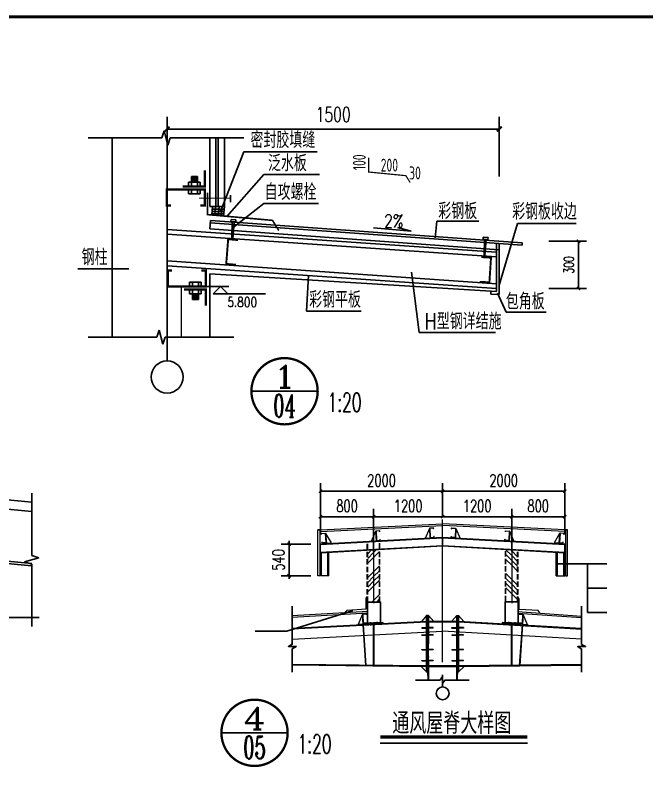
# Model space of a CAD drawing. Extents: x 4150464 to 4450492, y 75142 to 874437.
# Drawn here: x 4302511 to 4333713, y 98933 to 136717 of the extents above; entities that cross this region are included whole.
import ezdxf
from ezdxf.enums import TextEntityAlignment as Align

# ---------------------------------------------------------------- set-up
doc = ezdxf.new("R2010")
doc.units = 0
doc.header["$LTSCALE"] = 1000
doc.header["$MEASUREMENT"] = 0
doc.linetypes.add('DASH', pattern=[0.35, 0.25, -0.1])
doc.linetypes.add('DOTE', pattern=[2.42, 2, -0.2, 0.02, -0.2])
for name, color, linetype in [('AXIS', 3, 'Continuous'), ('AXIS_TEXT', 7, 'Continuous'), ('CC', 3, 'Continuous'), ('DIM', 7, 'Continuous'), ('DIM1', 210, 'Continuous'), ('DIM_LEAD', 3, 'Continuous'), ('DIM_SYMB', 3, 'Continuous'), ('DOTE', 8, 'DOTE'), ('DY', 4, 'Continuous'), ('OTHER', 253, 'Continuous'), ('PUB_DIM', 3, 'Continuous'), ('PUB_TEXT', 7, 'Continuous'), ('PUB_TITLE', 4, 'Continuous'), ('SGT', 40, 'Continuous'), ('WALL_$LINE', 7, 'Continuous'), ('卫浴', 7, 'Continuous'), ('线', 144, 'Continuous'), ('细线', 135, 'Continuous')]:
    doc.layers.add(name, color=color, linetype=linetype)
doc.layers.add('尺寸线', color=4, linetype='Continuous', lineweight=15)
doc.styles.add('_HZTXT', font='txt.shx', dxfattribs={"width": 0.8, "bigfont": 'hztxt.shx'})
doc.styles.add('_ROMANC', font='ROMANC.shx', dxfattribs={"width": 0.6})
doc.styles.add('_TCH_DIM', font='SIMPLEX', dxfattribs={"bigfont": 'GBCBIG'})
doc.styles.add('COMP', font='COMPLEX', dxfattribs={"bigfont": 'hztxt'})
doc.styles.add('COMPLEX', font='COMPLEX')
doc.styles.add('DIM_FONT', font='SIMPLEX', dxfattribs={"width": 0.7, "bigfont": 'GBCBIG'})
doc.styles.add('HZTXT', font='txt', dxfattribs={"width": 0.7, "height": 300, "bigfont": 'HZTXT'})
doc.styles.get("Standard").update_dxf_attribs({"font": 'gbenor.shx', "bigfont": 'gbcbig.shx'})
doc.dimstyles.new('DIMN', dxfattribs={"dimtxt": 300, "dimasz": 100, "dimexe": 250, "dimexo": 300, "dimgap": 150, "dimtad": 1, "dimdec": 0, "dimzin": 0, "dimdsep": 46, "dimtxsty": 'DIM_FONT', "dimblk": 'ARCHTICK', "dimcen": 0.09, "dimclrt": 7, "dimazin": 2, "dimtfac": 1, "dimtdec": 0, "dimtix": 1, "dimtmove": 2, "dimatfit": 3, "dimfxl": 1, "dimtolj": 1, "dimtzin": 0, "dimarcsym": 0})
doc.dimstyles.new('DIMN150', dxfattribs={"dimscale": 1.5, "dimtxt": 300, "dimasz": 100, "dimexe": 250, "dimexo": 300, "dimgap": 150, "dimtad": 1, "dimdec": 0, "dimzin": 0, "dimdsep": 46, "dimtxsty": 'DIM_FONT', "dimblk": 'ARCHTICK', "dimcen": 0.09, "dimclrt": 7, "dimazin": 2, "dimtfac": 1, "dimtdec": 0, "dimtix": 1, "dimtmove": 2, "dimatfit": 3, "dimfxl": 1, "dimtolj": 1, "dimtzin": 0, "dimarcsym": 0})
pattern_1 = [(135, (0, 1000), (-673.5192, -673.5192), []), (135, (1e-14, 1224.5), (-673.5192, -673.5192), []), (135, (3e-14, 1449), (-673.5192, -673.5192), []), (135, (4e-14, 1673.5), (-673.5192, -673.5192), [])]
pattern_2 = [(45, (0, 1000), (-673.5192, 673.5192), []), (45, (224.5, 1000), (-673.5192, 673.5192), []), (45, (449, 1000), (-673.5192, 673.5192), []), (45, (673.5, 1000), (-673.5192, 673.5192), [])]

# ---------------------------------------------------------------- blocks, each defined once
blk = doc.blocks.new('fgdf342')
for points in [[(1375705, 668710), (1375189, 668660), (1375193, 668626), (1375071, 668615), (1375068, 668648), (1374889, 668631), (1374889, 668350), (1375705, 668428)], [(1375061, 668725), (1375071, 668615), (1375193, 668626), (1375182, 668736)], [(1379969, 668631), (1379792, 668648), (1379789, 668615), (1379668, 668626), (1379671, 668660), (1379160, 668709), (1379160, 668428), (1379969, 668350)], [(1379678, 668736), (1379668, 668626), (1379789, 668615), (1379799, 668725)]]:
    blk.add_hatch(color=256).paths.add_polyline_path(points)
at = {"lineweight": 50}
for p, q in [((1377150, 668928), (1377430, 669235)), ((1377150, 668928), (1377430, 669235)), ((1377430, 669235), (1377710, 668928)), ((1377710, 668928), (1377430, 669235)), ((1374885, 668711), (1377150, 668928)), ((1377710, 668928), (1379975, 668711))]:
    blk.add_line(p, q, dxfattribs=at)
at = {"color": 6}
for p, q in [((1372441, 668397), (1377163, 668849)), ((1377190, 668570), (1377163, 668849)), ((1377670, 668570), (1377697, 668849)), ((1382344, 668404), (1377697, 668849)), ((1372441, 668115), (1377190, 668570)), ((1382344, 668123), (1377670, 668570)), ((1372441, 666508), (1377430, 666986)), ((1382344, 666515), (1377430, 666986)), ((1372441, 666429), (1377422, 666906)), ((1382338, 666435), (1377424, 666906))]:
    blk.add_line(p, q, dxfattribs=at)
for p, q in [((1374885, 668711), (1377150, 668928)), ((1379975, 668711), (1377710, 668928))]:
    blk.add_line(p, q)
at = {"color": 2, "const_width": 41.2}
for points in [[(1374885, 668711), (1377150, 668928), (1377430, 669235), (1377710, 668928), (1379975, 668711)], [(1375958, 668175), (1375917, 668326), (1375412, 668259), (1375572, 666903), (1376119, 666973), (1376105, 667097)], [(1378904, 668175), (1378945, 668326), (1379450, 668259), (1379290, 666903), (1378743, 666973), (1378756, 667097)]]:
    blk.add_lwpolyline(points, dxfattribs=at)
at = {"color": 6, "const_width": 5.29}
blk.add_lwpolyline([(1374885, 668711), (1377150, 668928), (1377430, 669235), (1377710, 668928), (1379975, 668711)], dxfattribs=at)
for points in [[(1375061, 668725), (1375182, 668736), (1375193, 668626), (1375071, 668615)], [(1379799, 668725), (1379678, 668736), (1379668, 668626), (1379789, 668615)]]:
    blk.add_lwpolyline(points, close=True)
at = {"color": 6}
for points in [[(1375251, 668238), (1375352, 668248), (1375507, 666765), (1375407, 666755)], [(1379610, 668238), (1379510, 668248), (1379354, 666765), (1379454, 666755)]]:
    blk.add_lwpolyline(points, close=True, dxfattribs=at)
for centre, radius, start, end in [((1376865, 668830), 298, 289.8808, 3.7357), ((1377995, 668830), 298, 176.2643, 250.1192), ((1375934, 682948), 14464, 271.6709, 275.91), ((1378418, 675597), 7105, 261.9469, 270.6087)]:
    blk.add_arc(centre, radius, start, end, dxfattribs=at)
at = {"lineweight": 80}
blk.add_arc((1375608, 668261), 19.1, 95.367, 185.8233, dxfattribs=at)
at = {"layer": 'AXIS'}
blk.add_line((1375181, 669930), (1374452, 668348), dxfattribs=at)
at = {"layer": 'OTHER'}
for p, q in [((1382344, 668684), (1382344, 666755)), ((1382564, 666685), (1382124, 666565)), ((1382344, 666755), (1382564, 666685)), ((1382124, 666565), (1382344, 666495)), ((1382344, 666495), (1382344, 664565)), ((1377283, 664845), (1377342, 665030)), ((1377342, 665030), (1377443, 664661)), ((1372206, 664845), (1377283, 664845)), ((1377443, 664661), (1377502, 664845)), ((1377502, 664845), (1382579, 664845))]:
    blk.add_line(p, q, dxfattribs=at)
at = {"layer": 'PUB_DIM'}
for p, q in [((1378325, 670073), (1376447, 670073)), ((1377554, 669052), (1378325, 670073)), ((1379279, 668579), (1379663, 670001)), ((1379663, 670001), (1381383, 670001)), ((1373668, 669930), (1375181, 669930)), ((1378774, 665191), (1379707, 664027)), ((1379707, 664027), (1380749, 664027))]:
    blk.add_line(p, q, dxfattribs=at)
blk.add_lwpolyline([(1372441, 668573), (1372441, 666763), (1372706, 666667), (1372177, 666573), (1372441, 666479), (1372441, 664669)], dxfattribs=at)
at = {"layer": 'PUB_TEXT', "style": '_TCH_DIM', "width": 0.7}
for s, p in [('灰色屋盖盖板', (1376561, 670142)), ('屋面板', (1373795, 670003)), ('专用密封堵头', (1379747, 670069)), ('钢梁', (1380074, 664043))]:
    blk.add_text(s, height=500, dxfattribs=at).set_placement(p)
blk = doc.blocks.new('_ArchTick')
at = {"color": 0, "linetype": 'ByBlock', "const_width": 0.4}
blk.add_lwpolyline([(-0.5, -0.5), (0.5, 0.5)], dxfattribs=at)
blk = doc.blocks.new('*D341')
at = {"layer": 'AXIS', "color": 0, "lineweight": -2}
for p, q in [((1093274, 730491), (1093274, 731272)), ((1103535, 729429), (1103535, 731272)), ((1093274, 730897), (1103535, 730897))]:
    blk.add_line(p, q, dxfattribs=at)
at = {"layer": 'Defpoints', "color": 0}
for p in [(1103535, 730897), (1093274, 730041), (1103535, 728979)]:
    blk.add_point(p, dxfattribs=at)
at = {"layer": 'AXIS', "color": 0, "lineweight": -2, "xscale": 150, "yscale": 150, "zscale": 150, "rotation": 180}
blk.add_blockref('_ArchTick', (1093274, 730897), dxfattribs=at)
at = {"layer": 'AXIS', "color": 0, "lineweight": -2, "xscale": 150, "yscale": 150, "zscale": 150}
blk.add_blockref('_ArchTick', (1103535, 730897), dxfattribs=at)
at = {"layer": 'AXIS', "color": 7, "insert": (1098404, 731347), "char_height": 450, "attachment_point": 5, "style": 'DIM_FONT'}
blk.add_mtext('\\A1;1500', dxfattribs=at)
blk = doc.blocks.new('*D342')
at = {"layer": 'Defpoints', "color": 0}
for p in [(1104766, 727428), (1105985, 727428), (1104766, 725968)]:
    blk.add_point(p, dxfattribs=at)
at = {"layer": 'PUB_DIM', "color": 0, "lineweight": -2}
for p, q in [((1105066, 727428), (1106235, 727428)), ((1105985, 725968), (1105985, 727428)), ((1105066, 725968), (1106235, 725968))]:
    blk.add_line(p, q, dxfattribs=at)
at = {"layer": 'PUB_DIM', "color": 0, "lineweight": -2, "xscale": 100, "yscale": 100, "zscale": 100}
for p, rotation in [((1105985, 727428), 90), ((1105985, 725968), 270)]:
    blk.add_blockref('_ArchTick', p, dxfattribs=dict(at, rotation=rotation))
at = {"layer": 'PUB_DIM', "color": 7, "insert": (1105685, 726698), "char_height": 300, "attachment_point": 5, "rotation": 90, "style": 'DIM_FONT'}
blk.add_mtext('\\A1;300', dxfattribs=at)
blk = doc.blocks.new('_INDEX2')
blk.add_line((-0.5, 0), (0.5, 0))
at = {"const_width": 0.035}
blk.add_lwpolyline([(-0.5, 0, 1), (0.5, 0, 1)], format="xyb", close=True, dxfattribs=at)
at = {"style": 'COMP'}
for tag, width, p, p2 in [('1', 2.333333, (-0.17, 0.05), (0.17, 0.05)), ('-', 1.166667, (-0.17, -0.39), (0.17, -0.39))]:
    blk.add_attdef(tag, text='', height=0.34, dxfattribs=dict(at, width=width)).set_placement(p, p2, align=Align.FIT)
blk = doc.blocks.new('_AXISO')
blk.add_circle((0, 0), 0.5)
at = {"layer": 'AXIS_TEXT', "style": 'COMPLEX', "width": 1.041667}
blk.add_attdef('A', text='', height=0.56, dxfattribs=at).set_placement((-0.25, -0.28), (0.25, -0.28), align=Align.FIT)
blk = doc.blocks.new('15')
at = {"lineweight": 5}
h = blk.add_hatch(color=3, dxfattribs=at)
h.paths.add_polyline_path([(1220510, -43132), (1220510, -43082), (1220535, -43082), (1220535, -43132)])
h.paths.add_polyline_path([(1220510, -43182), (1220510, -43132), (1220535, -43132), (1220535, -43182)])
h.paths.add_polyline_path([(1220535, -43182), (1220535, -43132), (1220560, -43132), (1220560, -43182)])
h.paths.add_polyline_path([(1220535, -43132), (1220535, -43082), (1220560, -43082), (1220560, -43132)])
h = blk.add_hatch(color=3, dxfattribs=at)
h.paths.add_polyline_path([(1220859, -43108), (1220859, -43058), (1220834, -43058), (1220834, -43108)])
h.paths.add_polyline_path([(1220859, -43158), (1220859, -43108), (1220834, -43108), (1220834, -43158)])
h.paths.add_polyline_path([(1220834, -43158), (1220834, -43108), (1220809, -43108), (1220809, -43158)])
h.paths.add_polyline_path([(1220834, -43108), (1220834, -43058), (1220809, -43058), (1220809, -43108)])
h = blk.add_hatch(color=3, dxfattribs=at)
h.paths.add_polyline_path([(1223226, -42831), (1223276, -42831), (1223276, -42856), (1223226, -42856)])
h.paths.add_polyline_path([(1223176, -42831), (1223226, -42831), (1223226, -42856), (1223176, -42856)])
h.paths.add_polyline_path([(1223176, -42856), (1223226, -42856), (1223226, -42881), (1223176, -42881)])
h.paths.add_polyline_path([(1223226, -42856), (1223276, -42856), (1223276, -42881), (1223226, -42881)])
h = blk.add_hatch(color=3, dxfattribs=at)
h.paths.add_polyline_path([(1223226, -43081), (1223276, -43081), (1223276, -43106), (1223226, -43106)])
h.paths.add_polyline_path([(1223176, -43081), (1223226, -43081), (1223226, -43106), (1223176, -43106)])
h.paths.add_polyline_path([(1223176, -43106), (1223226, -43106), (1223226, -43131), (1223176, -43131)])
h.paths.add_polyline_path([(1223226, -43106), (1223276, -43106), (1223276, -43131), (1223226, -43131)])
h = blk.add_hatch(color=3, dxfattribs=at)
h.paths.add_polyline_path([(1224641, -42831), (1224591, -42831), (1224591, -42856), (1224641, -42856)])
h.paths.add_polyline_path([(1224691, -42831), (1224641, -42831), (1224641, -42856), (1224691, -42856)])
h.paths.add_polyline_path([(1224691, -42856), (1224641, -42856), (1224641, -42881), (1224691, -42881)])
h.paths.add_polyline_path([(1224641, -42856), (1224591, -42856), (1224591, -42881), (1224641, -42881)])
h = blk.add_hatch(color=3, dxfattribs=at)
h.paths.add_polyline_path([(1224641, -43081), (1224591, -43081), (1224591, -43106), (1224641, -43106)])
h.paths.add_polyline_path([(1224691, -43081), (1224641, -43081), (1224641, -43106), (1224691, -43106)])
h.paths.add_polyline_path([(1224691, -43106), (1224641, -43106), (1224641, -43131), (1224691, -43131)])
h.paths.add_polyline_path([(1224641, -43106), (1224591, -43106), (1224591, -43131), (1224641, -43131)])
h = blk.add_hatch(color=3, dxfattribs=at)
h.paths.add_polyline_path([(1227009, -43108), (1227009, -43058), (1227034, -43058), (1227034, -43108)])
h.paths.add_polyline_path([(1227009, -43158), (1227009, -43108), (1227034, -43108), (1227034, -43158)])
h.paths.add_polyline_path([(1227034, -43158), (1227034, -43108), (1227059, -43108), (1227059, -43158)])
h.paths.add_polyline_path([(1227034, -43108), (1227034, -43058), (1227059, -43058), (1227059, -43108)])
h = blk.add_hatch(color=3, dxfattribs=at)
h.paths.add_polyline_path([(1227357, -43132), (1227357, -43082), (1227332, -43082), (1227332, -43132)])
h.paths.add_polyline_path([(1227357, -43182), (1227357, -43132), (1227332, -43132), (1227332, -43182)])
h.paths.add_polyline_path([(1227332, -43182), (1227332, -43132), (1227307, -43132), (1227307, -43182)])
h.paths.add_polyline_path([(1227332, -43132), (1227332, -43082), (1227307, -43082), (1227307, -43132)])
h = blk.add_hatch(color=3, dxfattribs=at)
h.paths.add_polyline_path([(1223226, -43454), (1223276, -43454), (1223276, -43479), (1223226, -43479)])
h.paths.add_polyline_path([(1223176, -43454), (1223226, -43454), (1223226, -43479), (1223176, -43479)])
h.paths.add_polyline_path([(1223176, -43479), (1223226, -43479), (1223226, -43504), (1223176, -43504)])
h.paths.add_polyline_path([(1223226, -43479), (1223276, -43479), (1223276, -43504), (1223226, -43504)])
h = blk.add_hatch(color=3, dxfattribs=at)
h.paths.add_polyline_path([(1224641, -43454), (1224591, -43454), (1224591, -43479), (1224641, -43479)])
h.paths.add_polyline_path([(1224691, -43454), (1224641, -43454), (1224641, -43479), (1224691, -43479)])
h.paths.add_polyline_path([(1224691, -43479), (1224641, -43479), (1224641, -43504), (1224691, -43504)])
h.paths.add_polyline_path([(1224641, -43479), (1224591, -43479), (1224591, -43504), (1224641, -43504)])
h = blk.add_hatch(color=3, dxfattribs=at)
h.paths.add_polyline_path([(1223226, -43817), (1223276, -43817), (1223276, -43792), (1223226, -43792)])
h.paths.add_polyline_path([(1223176, -43817), (1223226, -43817), (1223226, -43792), (1223176, -43792)])
h.paths.add_polyline_path([(1223176, -43792), (1223226, -43792), (1223226, -43767), (1223176, -43767)])
h.paths.add_polyline_path([(1223226, -43792), (1223276, -43792), (1223276, -43767), (1223226, -43767)])
h = blk.add_hatch(color=3, dxfattribs=at)
h.paths.add_polyline_path([(1224641, -43817), (1224591, -43817), (1224591, -43792), (1224641, -43792)])
h.paths.add_polyline_path([(1224691, -43817), (1224641, -43817), (1224641, -43792), (1224691, -43792)])
h.paths.add_polyline_path([(1224691, -43792), (1224641, -43792), (1224641, -43767), (1224691, -43767)])
h.paths.add_polyline_path([(1224641, -43792), (1224591, -43792), (1224591, -43767), (1224641, -43767)])
h = blk.add_hatch(color=3, dxfattribs=at)
h.paths.add_polyline_path([(1223226, -44083), (1223276, -44083), (1223276, -44058), (1223226, -44058)])
h.paths.add_polyline_path([(1223176, -44083), (1223226, -44083), (1223226, -44058), (1223176, -44058)])
h.paths.add_polyline_path([(1223176, -44058), (1223226, -44058), (1223226, -44033), (1223176, -44033)])
h.paths.add_polyline_path([(1223226, -44058), (1223276, -44058), (1223276, -44033), (1223226, -44033)])
h = blk.add_hatch(color=3, dxfattribs=at)
h.paths.add_polyline_path([(1224641, -44083), (1224591, -44083), (1224591, -44058), (1224641, -44058)])
h.paths.add_polyline_path([(1224691, -44083), (1224641, -44083), (1224641, -44058), (1224691, -44058)])
h.paths.add_polyline_path([(1224691, -44058), (1224641, -44058), (1224641, -44033), (1224691, -44033)])
h.paths.add_polyline_path([(1224641, -44058), (1224591, -44058), (1224591, -44033), (1224641, -44033)])
h = blk.add_hatch(color=3, dxfattribs=at)
h.paths.add_polyline_path([(1223226, -44725), (1223276, -44725), (1223276, -44700), (1223226, -44700)])
h.paths.add_polyline_path([(1223176, -44725), (1223226, -44725), (1223226, -44700), (1223176, -44700)])
h.paths.add_polyline_path([(1223176, -44700), (1223226, -44700), (1223226, -44675), (1223176, -44675)])
h.paths.add_polyline_path([(1223226, -44700), (1223276, -44700), (1223276, -44675), (1223226, -44675)])
h = blk.add_hatch(color=3, dxfattribs=at)
h.paths.add_polyline_path([(1224641, -44725), (1224591, -44725), (1224591, -44700), (1224641, -44700)])
h.paths.add_polyline_path([(1224691, -44725), (1224641, -44725), (1224641, -44700), (1224691, -44700)])
h.paths.add_polyline_path([(1224691, -44700), (1224641, -44700), (1224641, -44675), (1224691, -44675)])
h.paths.add_polyline_path([(1224641, -44700), (1224591, -44700), (1224591, -44675), (1224641, -44675)])
h = blk.add_hatch(color=3, dxfattribs=at)
h.paths.add_polyline_path([(1223226, -45051), (1223276, -45051), (1223276, -45026), (1223226, -45026)])
h.paths.add_polyline_path([(1223176, -45051), (1223226, -45051), (1223226, -45026), (1223176, -45026)])
h.paths.add_polyline_path([(1223176, -45026), (1223226, -45026), (1223226, -45001), (1223176, -45001)])
h.paths.add_polyline_path([(1223226, -45026), (1223276, -45026), (1223276, -45001), (1223226, -45001)])
h = blk.add_hatch(color=3, dxfattribs=at)
h.paths.add_polyline_path([(1223226, -45301), (1223276, -45301), (1223276, -45276), (1223226, -45276)])
h.paths.add_polyline_path([(1223176, -45301), (1223226, -45301), (1223226, -45276), (1223176, -45276)])
h.paths.add_polyline_path([(1223176, -45276), (1223226, -45276), (1223226, -45251), (1223176, -45251)])
h.paths.add_polyline_path([(1223226, -45276), (1223276, -45276), (1223276, -45251), (1223226, -45251)])
h = blk.add_hatch(color=3, dxfattribs=at)
h.paths.add_polyline_path([(1224641, -45051), (1224591, -45051), (1224591, -45026), (1224641, -45026)])
h.paths.add_polyline_path([(1224691, -45051), (1224641, -45051), (1224641, -45026), (1224691, -45026)])
h.paths.add_polyline_path([(1224691, -45026), (1224641, -45026), (1224641, -45001), (1224691, -45001)])
h.paths.add_polyline_path([(1224641, -45026), (1224591, -45026), (1224591, -45001), (1224641, -45001)])
h = blk.add_hatch(color=3, dxfattribs=at)
h.paths.add_polyline_path([(1224641, -45301), (1224591, -45301), (1224591, -45276), (1224641, -45276)])
h.paths.add_polyline_path([(1224691, -45301), (1224641, -45301), (1224641, -45276), (1224691, -45276)])
h.paths.add_polyline_path([(1224691, -45276), (1224641, -45276), (1224641, -45251), (1224691, -45251)])
h.paths.add_polyline_path([(1224641, -45276), (1224591, -45276), (1224591, -45251), (1224641, -45251)])
at = {"layer": '尺寸线'}
h = blk.add_hatch(dxfattribs=at)
h.set_pattern_fill('ANSI34', color=0, scale=100, style=0)
h.set_pattern_definition(pattern_2)
h.paths.add_polyline_path([(1220410, -40624), (1220511, -40624, -1), (1220571, -40624, -1), (1220511, -40624), (1220410, -40624), (1220410, -42092), (1220685, -42080), (1220685, -39645), (1220410, -39660)])
h = blk.add_hatch(dxfattribs=at)
h.set_pattern_fill('ANSI34', color=0, scale=100, style=0)
h.set_pattern_definition(pattern_2)
h.paths.add_polyline_path([(1220685, -42080), (1220960, -42068), (1220960, -39630), (1220685, -39645)])
h = blk.add_hatch(dxfattribs=at)
h.set_pattern_fill('ANSI34', color=0, scale=100, angle=90, style=0)
h.set_pattern_definition(pattern_1)
h.paths.add_polyline_path([(1227185, -39645), (1226910, -39630), (1226910, -42068), (1227185, -42080)])
h = blk.add_hatch(dxfattribs=at)
h.set_pattern_fill('ANSI34', color=0, scale=100, angle=90, style=0)
h.set_pattern_definition(pattern_1)
h.paths.add_polyline_path([(1227185, -42080), (1227460, -42092), (1227460, -39660), (1227185, -39645)])
at = {"color": 3}
for p, q in [((1218185, -38705), (1223934, -38424)), ((1218185, -38780), (1223934, -38499)), ((1229685, -38705), (1223936, -38424)), ((1229685, -38780), (1223936, -38499)), ((1216856, -42744), (1220410, -42534)), ((1216856, -42819), (1220410, -42609)), ((1230476, -42780), (1227458, -42563)), ((1230476, -42856), (1227458, -42638))]:
    blk.add_line(p, q, dxfattribs=at)
for p, q in [((1218233, -38874), (1218405, -38862)), ((1220779, -38788), (1220576, -39250)), ((1220794, -38787), (1220779, -38788)), ((1220779, -38788), (1220800, -39238)), ((1220779, -38788), (1220800, -39238)), ((1220793, -38770), (1220814, -39205)), ((1220794, -38787), (1220815, -39237)), ((1220972, -38753), (1220800, -38762)), ((1220801, -38774), (1220821, -39199)), ((1220968, -38760), (1220806, -38769)), ((1220975, -38803), (1220973, -38765)), ((1220982, -38802), (1220975, -38803)), ((1220982, -38802), (1220980, -38760)), ((1223308, -38649), (1223105, -39112)), ((1223323, -38648), (1223308, -38649)), ((1223308, -38649), (1223330, -39099)), ((1223308, -38649), (1223330, -39099)), ((1223322, -38631), (1223343, -39066)), ((1223323, -38648), (1223345, -39099)), ((1223501, -38614), (1223329, -38623)), ((1223330, -38636), (1223350, -39061)), ((1223497, -38622), (1223335, -38630)), ((1223504, -38664), (1223502, -38627)), ((1223512, -38664), (1223504, -38664)), ((1223512, -38664), (1223509, -38621)), ((1224356, -38664), (1224358, -38621)), ((1224356, -38664), (1224364, -38664)), ((1224364, -38664), (1224366, -38627)), ((1224366, -38614), (1224539, -38623)), ((1224371, -38622), (1224533, -38630)), ((1224538, -38636), (1224518, -39061)), ((1224545, -38648), (1224523, -39099)), ((1224546, -38631), (1224525, -39066)), ((1224560, -38649), (1224538, -39099)), ((1224560, -38649), (1224538, -39099)), ((1224545, -38648), (1224560, -38649)), ((1224560, -38649), (1224763, -39112)), ((1226885, -38802), (1226888, -38760)), ((1226885, -38802), (1226893, -38803)), ((1226893, -38803), (1226895, -38765)), ((1226895, -38753), (1227068, -38762)), ((1226900, -38760), (1227062, -38769)), ((1227067, -38774), (1227047, -39199)), ((1227074, -38787), (1227052, -39237)), ((1227075, -38770), (1227054, -39205)), ((1227089, -38788), (1227067, -39238)), ((1227089, -38788), (1227067, -39238)), ((1227074, -38787), (1227089, -38788)), ((1227089, -38788), (1227292, -39250)), ((1229635, -38874), (1229463, -38862)), ((1218229, -38925), (1218226, -38882)), ((1218229, -38925), (1218236, -38924)), ((1218236, -38924), (1218234, -38887)), ((1218238, -38882), (1218400, -38870)), ((1218406, -38874), (1218439, -39299)), ((1218413, -38869), (1218447, -39303)), ((1218414, -38886), (1218429, -38885)), ((1218414, -38886), (1218449, -39335)), ((1218429, -38885), (1218688, -39318)), ((1218429, -38885), (1218464, -39334)), ((1218429, -38885), (1218464, -39334)), ((1220822, -39212), (1220994, -39203)), ((1220826, -39204), (1220989, -39196)), ((1220993, -39190), (1220991, -39153)), ((1220999, -39153), (1220991, -39153)), ((1221001, -39195), (1220999, -39153)), ((1223345, -39099), (1223105, -39112)), ((1223351, -39073), (1223523, -39064)), ((1223355, -39066), (1223518, -39057)), ((1223522, -39052), (1223520, -39014)), ((1223528, -39014), (1223520, -39014)), ((1223530, -39056), (1223528, -39014)), ((1224338, -39056), (1224340, -39014)), ((1224340, -39014), (1224347, -39014)), ((1224345, -39052), (1224347, -39014)), ((1224517, -39073), (1224345, -39064)), ((1224512, -39066), (1224350, -39057)), ((1224523, -39099), (1224763, -39112)), ((1226867, -39195), (1226869, -39153)), ((1226869, -39153), (1226876, -39153)), ((1227046, -39212), (1226874, -39203)), ((1226875, -39190), (1226876, -39153)), ((1227042, -39204), (1226879, -39196)), ((1229439, -38885), (1229179, -39318)), ((1229439, -38885), (1229404, -39334)), ((1229439, -38885), (1229404, -39334)), ((1229454, -38886), (1229419, -39335)), ((1229455, -38869), (1229421, -39303)), ((1229462, -38874), (1229429, -39299)), ((1229454, -38886), (1229439, -38885)), ((1229630, -38882), (1229468, -38870)), ((1229632, -38924), (1229634, -38887)), ((1229639, -38925), (1229632, -38924)), ((1229639, -38925), (1229642, -38882)), ((1218185, -40866), (1218185, -39381)), ((1218257, -39274), (1218264, -39274)), ((1218260, -39317), (1218257, -39274)), ((1218267, -39311), (1218264, -39274)), ((1218440, -39311), (1218268, -39324)), ((1218434, -39304), (1218272, -39316)), ((1218449, -39335), (1218688, -39318)), ((1220815, -39237), (1220576, -39250)), ((1227052, -39237), (1227292, -39250)), ((1229419, -39335), (1229179, -39318)), ((1229428, -39311), (1229600, -39324)), ((1229434, -39304), (1229596, -39316)), ((1229601, -39311), (1229604, -39274)), ((1229611, -39274), (1229604, -39274)), ((1229608, -39317), (1229611, -39274)), ((1229685, -40866), (1229685, -39381)), ((1229685, -40866), (1229685, -39381)), ((1218235, -40866), (1218235, -39779)), ((1218535, -40866), (1218535, -39758)), ((1218585, -40866), (1218585, -39758)), ((1229285, -40866), (1229285, -39758)), ((1229285, -40866), (1229285, -39758)), ((1229335, -40866), (1229335, -39758)), ((1229335, -40866), (1229335, -39758)), ((1229635, -40866), (1229635, -39779)), ((1229635, -40866), (1229635, -39779)), ((1218585, -40866), (1218185, -40866)), ((1229285, -40866), (1229685, -40866)), ((1220385, -42093), (1221007, -42093)), ((1220385, -42093), (1220385, -43093)), ((1221007, -42093), (1221006, -43066)), ((1227483, -42093), (1226861, -42093)), ((1226861, -42093), (1226862, -43066)), ((1227483, -42093), (1227483, -43093)), ((1220400, -42108), (1220992, -42108)), ((1220400, -42108), (1220400, -43093)), ((1220992, -42108), (1220991, -43066)), ((1227468, -42108), (1226876, -42108)), ((1226876, -42108), (1226877, -43066)), ((1227468, -42108), (1227468, -43093)), ((1220150, -42700), (1219952, -43165)), ((1220165, -42699), (1220150, -42700)), ((1220150, -42700), (1220177, -43150)), ((1220150, -42700), (1220177, -43150)), ((1220164, -42681), (1220190, -43116)), ((1220165, -42699), (1220192, -43149)), ((1220343, -42662), (1220171, -42673)), ((1220172, -42686), (1220197, -43111)), ((1220338, -42670), (1220176, -42680)), ((1220346, -42712), (1220344, -42675)), ((1220354, -42712), (1220346, -42712)), ((1220354, -42712), (1220351, -42669)), ((1223271, -42744), (1223271, -43010)), ((1224596, -42744), (1224596, -43010)), ((1227514, -42712), (1227517, -42669)), ((1227514, -42712), (1227522, -42712)), ((1227522, -42712), (1227524, -42675)), ((1227525, -42662), (1227697, -42673)), ((1227529, -42670), (1227692, -42680)), ((1227696, -42686), (1227671, -43111)), ((1227703, -42699), (1227676, -43149)), ((1227704, -42681), (1227678, -43116)), ((1227718, -42700), (1227691, -43150)), ((1227718, -42700), (1227691, -43150)), ((1227703, -42699), (1227718, -42700)), ((1227718, -42700), (1227915, -43165)), ((1220192, -43149), (1219952, -43165)), ((1220198, -43123), (1220370, -43112)), ((1220202, -43115), (1220364, -43105)), ((1220374, -43062), (1220367, -43062)), ((1220369, -43100), (1220367, -43062)), ((1220377, -43104), (1220374, -43062)), ((1227491, -43104), (1227494, -43062)), ((1227494, -43062), (1227501, -43062)), ((1227670, -43123), (1227498, -43112)), ((1227499, -43100), (1227501, -43062)), ((1227666, -43115), (1227503, -43105)), ((1227676, -43149), (1227915, -43165))]:
    blk.add_line(p, q)
at = {"linetype": 'DASH'}
for p, q in [((1220960, -39585), (1220960, -39215)), ((1220985, -39584), (1220985, -39213)), ((1220385, -39620), (1220385, -39249)), ((1220410, -39618), (1220410, -39248)), ((1220385, -42093), (1220385, -39635)), ((1220410, -42093), (1220410, -39634)), ((1220960, -42093), (1220960, -39601)), ((1220985, -42093), (1220985, -39599)), ((1226885, -42067), (1226885, -39599)), ((1226910, -42067), (1226910, -39601)), ((1227460, -42093), (1227460, -39634)), ((1227485, -42093), (1227485, -39635))]:
    blk.add_line(p, q, dxfattribs=at)
at = {"lineweight": 5}
for p, q in [((1223181, -42744), (1222940, -43014)), ((1223271, -42744), (1223181, -42744)), ((1223271, -42744), (1223513, -43014)), ((1224596, -42744), (1224355, -43014)), ((1224596, -42744), (1224686, -42744)), ((1224686, -42744), (1224928, -43014)), ((1222956, -43309), (1223181, -43309)), ((1222956, -43309), (1222956, -43329)), ((1222956, -43329), (1223181, -43329)), ((1223496, -43309), (1223271, -43309)), ((1223496, -43329), (1223271, -43329)), ((1223496, -43329), (1223496, -43309)), ((1224371, -43329), (1224371, -43309)), ((1224371, -43309), (1224596, -43309)), ((1224371, -43329), (1224596, -43329)), ((1224911, -43309), (1224686, -43309)), ((1224911, -43329), (1224686, -43329)), ((1224911, -43309), (1224911, -43329)), ((1222956, -43645), (1223181, -43645)), ((1222956, -43665), (1222956, -43645)), ((1222956, -43665), (1223181, -43665)), ((1223496, -43645), (1223271, -43645)), ((1223496, -43665), (1223271, -43665)), ((1223496, -43645), (1223496, -43665)), ((1224371, -43645), (1224596, -43645)), ((1224371, -43645), (1224371, -43665)), ((1224371, -43665), (1224596, -43665)), ((1224911, -43645), (1224686, -43645)), ((1224911, -43665), (1224686, -43665)), ((1224911, -43665), (1224911, -43645)), ((1222956, -44360), (1222956, -44340)), ((1222956, -44340), (1223181, -44340)), ((1222956, -44360), (1223181, -44360)), ((1223496, -44340), (1223271, -44340)), ((1223496, -44360), (1223271, -44360)), ((1223496, -44340), (1223496, -44360)), ((1224371, -44340), (1224371, -44360)), ((1224371, -44340), (1224596, -44340)), ((1224371, -44360), (1224596, -44360)), ((1224911, -44340), (1224686, -44340)), ((1224911, -44360), (1224686, -44360)), ((1224911, -44360), (1224911, -44340)), ((1222956, -44853), (1223181, -44853)), ((1222956, -44873), (1222956, -44853)), ((1222956, -44873), (1223181, -44873)), ((1223496, -44853), (1223271, -44853)), ((1223496, -44873), (1223271, -44873)), ((1223496, -44853), (1223496, -44873)), ((1224371, -44853), (1224596, -44853)), ((1224371, -44853), (1224371, -44873)), ((1224371, -44873), (1224596, -44873)), ((1224911, -44853), (1224686, -44853)), ((1224911, -44873), (1224686, -44873)), ((1224911, -44873), (1224911, -44853)), ((1223271, -45639), (1223246, -45639)), ((1224596, -45639), (1224621, -45639))]:
    blk.add_line(p, q, dxfattribs=at)
at = {"color": 4, "lineweight": 9, "ltscale": 0.5}
for p, q in [((1220178, -43174), (1220307, -45087)), ((1220198, -43173), (1220327, -45085)), ((1227670, -43173), (1227541, -45085)), ((1227690, -43174), (1227561, -45087))]:
    blk.add_line(p, q, dxfattribs=at)
at = {"color": 3, "lineweight": 5}
for p, q in [((1220535, -43056), (1220535, -43207)), ((1220834, -43033), (1220834, -43184)), ((1223302, -42856), (1223151, -42856)), ((1223302, -43106), (1223151, -43106)), ((1224566, -42856), (1224717, -42856)), ((1224566, -43106), (1224717, -43106)), ((1227034, -43033), (1227034, -43184)), ((1227332, -43056), (1227332, -43207)), ((1223302, -43479), (1223151, -43479)), ((1224566, -43479), (1224717, -43479)), ((1223302, -43792), (1223151, -43792)), ((1224566, -43792), (1224717, -43792)), ((1223302, -44058), (1223151, -44058)), ((1224566, -44058), (1224717, -44058)), ((1223302, -44700), (1223151, -44700)), ((1224566, -44700), (1224717, -44700)), ((1223302, -45026), (1223151, -45026)), ((1223302, -45276), (1223151, -45276)), ((1224566, -45026), (1224717, -45026)), ((1224566, -45276), (1224717, -45276))]:
    blk.add_line(p, q, dxfattribs=at)
for centre, radius, start, end in [((1218405, -38869), 7.5, 4.2179, 94.2179), ((1220801, -38769), 7.5, 92.9881, 182.9881), ((1220806, -38774), 5, 92.9881, 182.9881), ((1220968, -38765), 5, 2.9881, 92.9881), ((1220973, -38760), 7.5, 2.9881, 92.9881), ((1223330, -38631), 7.5, 92.9881, 182.9881), ((1223335, -38635), 5, 92.9881, 182.9881), ((1223497, -38627), 5, 2.9881, 92.9881), ((1223502, -38622), 7.5, 2.9881, 92.9881), ((1224366, -38622), 7.5, 87.0119, 177.0119), ((1224371, -38627), 5, 87.0119, 177.0119), ((1224533, -38635), 5, 357.0119, 87.0119), ((1224538, -38631), 7.5, 357.0119, 87.0119), ((1226895, -38760), 7.5, 87.0119, 177.0119), ((1226900, -38765), 5, 87.0119, 177.0119), ((1227062, -38774), 5, 357.0119, 87.0119), ((1227067, -38769), 7.5, 357.0119, 87.0119), ((1229463, -38869), 7.5, 85.7821, 175.7821), ((1218233, -38882), 7.5, 94.2179, 184.2179), ((1218238, -38887), 5, 94.2179, 184.2179), ((1218401, -38875), 5, 4.2179, 94.2179), ((1220821, -39204), 7.5, 182.9881, 272.9881), ((1220826, -39199), 5, 182.9881, 272.9881), ((1220988, -39191), 5, 272.9881, 2.9881), ((1220994, -39195), 7.5, 272.9881, 2.9881), ((1223350, -39066), 7.5, 182.9881, 272.9881), ((1223355, -39061), 5, 182.9881, 272.9881), ((1223517, -39052), 5, 272.9881, 2.9881), ((1223523, -39057), 7.5, 272.9881, 2.9881), ((1224345, -39057), 7.5, 177.0119, 267.0119), ((1224350, -39052), 5, 177.0119, 267.0119), ((1224513, -39061), 5, 267.0119, 357.0119), ((1224517, -39066), 7.5, 267.0119, 357.0119), ((1226874, -39195), 7.5, 177.0119, 267.0119), ((1226880, -39191), 5, 177.0119, 267.0119), ((1227042, -39199), 5, 267.0119, 357.0119), ((1227047, -39204), 7.5, 267.0119, 357.0119), ((1229467, -38875), 5, 85.7821, 175.7821), ((1229629, -38887), 5, 355.7821, 85.7821), ((1229635, -38882), 7.5, 355.7821, 85.7821), ((1218267, -39316), 7.5, 184.2179, 274.2179), ((1218272, -39311), 5, 184.2179, 274.2179), ((1218434, -39299), 5, 274.2179, 4.2179), ((1218439, -39304), 7.5, 274.2179, 4.2179), ((1229429, -39304), 7.5, 175.7821, 265.7821), ((1229434, -39299), 5, 175.7821, 265.7821), ((1229596, -39311), 5, 265.7821, 355.7821), ((1229601, -39316), 7.5, 265.7821, 355.7821), ((1220171, -42681), 7.5, 93.6665, 183.6665), ((1220177, -42685), 5, 93.6665, 183.6665), ((1220339, -42675), 5, 3.6665, 93.6665), ((1220343, -42670), 7.5, 3.6665, 93.6665), ((1227524, -42670), 7.5, 86.3335, 176.3335), ((1227529, -42675), 5, 86.3335, 176.3335), ((1227691, -42685), 5, 356.3335, 86.3335), ((1227697, -42681), 7.5, 356.3335, 86.3335), ((1220197, -43116), 7.5, 183.6665, 273.6665), ((1220202, -43110), 5, 183.6665, 273.6665), ((1220364, -43100), 5, 273.6665, 3.6665), ((1220369, -43105), 7.5, 273.6665, 3.6665), ((1227498, -43105), 7.5, 176.3335, 266.3335), ((1227504, -43100), 5, 176.3335, 266.3335), ((1227666, -43110), 5, 266.3335, 356.3335), ((1227671, -43116), 7.5, 266.3335, 356.3335)]:
    blk.add_arc(centre, radius, start, end)
at = {"layer": 'AXIS'}
for p, q in [((1218185, -38127), (1218185, -36514)), ((1223933, -38127), (1223933, -36514)), ((1223935, -38127), (1223935, -36514)), ((1229683, -38127), (1229683, -36514)), ((1218185, -36889), (1223935, -36889)), ((1229683, -36889), (1223933, -36889)), ((1218185, -38920), (1218185, -37714)), ((1220685, -39726), (1220685, -37714)), ((1220685, -38976), (1220685, -37714)), ((1223933, -37702), (1223933, -37714)), ((1223935, -37702), (1223935, -37714)), ((1227183, -39726), (1227183, -37714)), ((1227183, -38976), (1227183, -37714)), ((1229683, -38920), (1229683, -37714)), ((1220685, -38089), (1218185, -38089)), ((1220685, -38089), (1223935, -38089)), ((1227183, -38089), (1223933, -38089)), ((1227183, -38089), (1229683, -38089)), ((1217735, -39381), (1216335, -39381)), ((1216710, -39381), (1216710, -39231)), ((1216710, -40866), (1216710, -39381)), ((1217735, -40866), (1216335, -40866)), ((1216710, -40866), (1216710, -41016)), ((1223934, -46103), (1223934, -45537))]:
    blk.add_line(p, q, dxfattribs=at)
for points in [[(1216856, -45400), (1216856, -44310), (1217042, -44193), (1216675, -44193), (1216856, -44092), (1216856, -42295)], [(1230477, -45407), (1230477, -44317), (1230291, -44200), (1230658, -44200), (1230477, -44099), (1230477, -42302)], [(1222650, -45789), (1223817, -45789), (1223934, -45603), (1223934, -45938), (1224035, -45789), (1225183, -45789)]]:
    blk.add_lwpolyline(points, dxfattribs=at)
at = {"layer": 'DIM_LEAD'}
for p, q in [((1219675, -42520), (1216607, -43470)), ((1216607, -43470), (1215110, -43470))]:
    blk.add_line(p, q, dxfattribs=at)
at = {"layer": 'DIM_LEAD', "const_width": 40}
blk.add_lwpolyline([(1219692, -42508, 1), (1219659, -42531, 1)], format="xyb", close=True, dxfattribs=at)
at = {"layer": 'DIM_SYMB'}
for p, q in [((1229335, -40312), (1230755, -40312)), ((1230755, -40312), (1231665, -40312)), ((1230755, -40312), (1230755, -42601)), ((1230755, -41456), (1231665, -41456)), ((1230755, -42601), (1231665, -42601))]:
    blk.add_line(p, q, dxfattribs=at)
at = {"layer": 'DOTE', "lineweight": 13, "ltscale": 1000}
for p, q in [((1223934, -44938), (1223934, -38224)), ((1220685, -39231), (1220685, -42159)), ((1227185, -39231), (1227185, -42159)), ((1216856, -43850), (1223934, -43470)), ((1230477, -43857), (1223934, -43470))]:
    blk.add_line(p, q, dxfattribs=at)
at = {"layer": 'PUB_DIM', "const_width": 158, "elevation": -3724}
blk.add_lwpolyline([(1221001, -48458), (1227926, -48458)], dxfattribs=at)
at = {"layer": 'PUB_DIM', "elevation": -3724}
blk.add_lwpolyline([(1221001, -48742), (1227926, -48742)], dxfattribs=at)
at = {"layer": '卫浴', "lineweight": 25}
for p, q in [((1218185, -38705), (1218062, -38705)), ((1218185, -38780), (1218185, -38705)), ((1229685, -38705), (1229807, -38705)), ((1229685, -38780), (1229685, -38705)), ((1218185, -39381), (1223935, -39066)), ((1218186, -39396), (1223935, -39081)), ((1229685, -39381), (1223935, -39066)), ((1223935, -39467), (1223935, -39066)), ((1229684, -39396), (1223935, -39081)), ((1218185, -39767), (1223935, -39452)), ((1218185, -39782), (1223935, -39467)), ((1229685, -39767), (1223935, -39452)), ((1229685, -39782), (1223935, -39467)), ((1223181, -45389), (1223181, -42744)), ((1223226, -45389), (1223226, -42744)), ((1223271, -44038), (1223271, -42744)), ((1224596, -44038), (1224596, -42744)), ((1224641, -45389), (1224641, -42744)), ((1224686, -45389), (1224686, -42744)), ((1216856, -43349), (1223181, -43014)), ((1216856, -43374), (1223181, -43039)), ((1220677, -43144), (1220677, -45091)), ((1220685, -43144), (1220685, -45091)), ((1220692, -43144), (1220692, -45091)), ((1223271, -43014), (1224596, -43014)), ((1223271, -43039), (1224596, -43039)), ((1230477, -43356), (1224686, -43014)), ((1230477, -43381), (1224686, -43039)), ((1227175, -43144), (1227175, -45091)), ((1227183, -43144), (1227183, -45091)), ((1227190, -43144), (1227190, -45091)), ((1224596, -45789), (1224596, -44299)), ((1223271, -45789), (1223271, -44861)), ((1216856, -45041), (1223181, -45113)), ((1216856, -45066), (1223181, -45138)), ((1223181, -45389), (1222909, -45119)), ((1223271, -45112), (1224596, -45112)), ((1223271, -45137), (1224596, -45137)), ((1230477, -45048), (1224686, -45113)), ((1230477, -45073), (1224686, -45138)), ((1224686, -45389), (1224958, -45119)), ((1223226, -45389), (1223181, -45389)), ((1223226, -45389), (1223246, -45639)), ((1223246, -45789), (1223246, -45639)), ((1224641, -45389), (1224621, -45639)), ((1224621, -45789), (1224621, -45639)), ((1224641, -45389), (1224686, -45389))]:
    blk.add_line(p, q, dxfattribs=at)
at = {"layer": '卫浴', "lineweight": 13}
for p, q in [((1218433, -39106), (1218449, -39335)), ((1220802, -39008), (1220816, -39237)), ((1223331, -38869), (1223345, -39099)), ((1224536, -38869), (1224523, -39099)), ((1227065, -39008), (1227052, -39237)), ((1229435, -39106), (1229419, -39335)), ((1223271, -45389), (1223271, -42744)), ((1224596, -45389), (1224596, -42744)), ((1220176, -42920), (1220192, -43149)), ((1227692, -42920), (1227676, -43149)), ((1223181, -43329), (1223181, -43309)), ((1224686, -43329), (1224686, -43309)), ((1223181, -43645), (1223181, -43665)), ((1224686, -43645), (1224686, -43665)), ((1223181, -44340), (1223181, -44360)), ((1224686, -44340), (1224686, -44360)), ((1223181, -44853), (1223181, -44873)), ((1224686, -44853), (1224686, -44873))]:
    blk.add_line(p, q, dxfattribs=at)
at = {"layer": '卫浴', "color": 1, "lineweight": 13}
for p, q in [((1220335, -41927), (1220385, -41866)), ((1220335, -42432), (1220335, -41927)), ((1227531, -41956), (1227481, -41895)), ((1227531, -42462), (1227531, -41956)), ((1219438, -42481), (1220335, -42432)), ((1219336, -42597), (1219438, -42481)), ((1228428, -42511), (1227531, -42462)), ((1228530, -42627), (1228428, -42511))]:
    blk.add_line(p, q, dxfattribs=at)
for points in [[(1218160, -38705), (1218160, -40866), (1218062, -40866), (1218062, -38705)], [(1229710, -38705), (1229710, -40866), (1229807, -40866), (1229807, -38705)]]:
    blk.add_lwpolyline(points, dxfattribs=at)
at = {"layer": '卫浴', "lineweight": 25}
for points in [[(1220249, -43138), (1221118, -43100), (1221116, -43061), (1220247, -43099)], [(1227620, -43138), (1226751, -43100), (1226753, -43061), (1227622, -43099)]]:
    blk.add_lwpolyline(points, close=True, dxfattribs=at)
at = {"layer": 'AXIS', "xscale": 150, "yscale": 150, "zscale": 150}
for p, rotation in [((1218185, -36889), 180), ((1223933, -36889), 180), ((1218185, -38089), 180), ((1220685, -38089), 180), ((1223933, -38089), 180), ((1227183, -38089), 180), ((1216710, -39381), 270), ((1216710, -40866), 90)]:
    blk.add_blockref('_ArchTick', p, dxfattribs=dict(at, rotation=rotation))
at = {"layer": 'AXIS'}
for name, p, xscale, yscale, zscale in [('_ArchTick', (1223935, -36889), 150, 150, 150), ('_ArchTick', (1229683, -36889), 150, 150, 150), ('_ArchTick', (1220685, -38089), 150, 150, 150), ('_ArchTick', (1223935, -38089), 150, 150, 150), ('_ArchTick', (1227183, -38089), 150, 150, 150), ('_ArchTick', (1229683, -38089), 150, 150, 150), ('_AXISO', (1223934, -46403), 600, 600, 600)]:
    blk.add_blockref(name, p, dxfattribs=dict(at, xscale=xscale, yscale=yscale, zscale=zscale))
at = {"style": 'HZTXT', "width": 0.8}
blk.add_text('通风屋脊大样图', height=1000, dxfattribs=at).set_placement((1221565, -48314))
at = {"layer": 'AXIS', "color": 7, "char_height": 562.5, "attachment_point": 5, "style": 'DIM_FONT'}
for s, insert in [('\\A1;2000', (1221060, -36382)), ('\\A1;2000', (1226808, -36382)), ('\\A1;800', (1219435, -37582)), ('\\A1;1200', (1222310, -37582)), ('\\A1;1200', (1225558, -37582)), ('\\A1;800', (1228433, -37582))]:
    blk.add_mtext(s, dxfattribs=dict(at, insert=insert))
at = {"layer": 'AXIS', "color": 7, "insert": (1216204, -40124), "char_height": 562.5, "attachment_point": 5, "rotation": 90, "style": 'DIM_FONT'}
blk.add_mtext('\\A1;540', dxfattribs=at)
blk = doc.blocks.new('dhgd')
for p, q in [((1091571.7, 730621.8), (1091571.7, 724464.6)), ((1093274, 730621.8), (1093274, 727794.1)), ((1094591.3, 730621.8), (1094591.3, 728502.3)), ((1094778.8, 730621.8), (1094778.8, 728502.3)), ((1094853.8, 730621.8), (1094853.8, 728502.3)), ((1095041.3, 730621.8), (1095041.3, 728502.3)), ((1094027.1, 729434.2), (1094027.1, 729164.2)), ((1094207.1, 729434.2), (1094027.1, 729434.2)), ((1094207.1, 729389.2), (1094027.1, 729389.2)), ((1094207.1, 729344.2), (1094027.1, 729344.2)), ((1094207.1, 729299.2), (1094027.1, 729299.2)), ((1094207.1, 729434.2), (1094207.1, 729164.2)), ((1094297.1, 729254.2), (1093937.1, 729254.2)), ((1093937.1, 729254.2), (1093937.1, 729164.2)), ((1094297.1, 729254.2), (1094297.1, 729164.2)), ((1093937.1, 728984.2), (1093937.1, 728894.2)), ((1094297.1, 728894.2), (1093937.1, 728894.2)), ((1094027.1, 728984.2), (1094027.1, 728894.2)), ((1094207.1, 728984.2), (1094207.1, 728894.2)), ((1094297.1, 728984.2), (1094297.1, 728894.2)), ((1104246.8, 727303.7), (1094603.3, 727996.9)), ((1104246.8, 727378.8), (1094608.1, 728071.7)), ((1093274, 727794.1), (1093274, 724464.6)), ((1093274, 727794.1), (1103454.8, 727093.3)), ((1093274, 727644.1), (1103454.8, 726943.3)), ((1103529.8, 727168.3), (1094591.3, 727809.8)), ((1103454.8, 727360.6), (1103454.8, 725877.6)), ((1103529.8, 727355.2), (1103529.8, 725778.9)), ((1093274, 726819.1), (1103454.8, 726118.3)), ((1093274, 726669.1), (1103454.8, 725968.3)), ((1103454.8, 725877.6), (1094591.3, 726426.9)), ((1103274.5, 725888.8), (1103274.5, 725794.8)), ((1103524, 725779.3), (1103274.5, 725794.8))]:
    blk.add_line(p, q)
at = {"layer": 'CC'}
for p, q in [((1094674.3, 728502.3), (1094651.9, 728244.2)), ((1094771.8, 728502.3), (1094749.4, 728244.2))]:
    blk.add_line(p, q, dxfattribs=at)
at = {"layer": 'CC', "color": 3, "linetype": 'Continuous'}
for p, q in [((1094608.1, 728071.7), (1094591.3, 727809.8)), ((1094923.2, 726031.9), (1094696.9, 725805.6))]:
    blk.add_line(p, q, dxfattribs=at)
at = {"layer": 'CC', "const_width": 72}
for points in [[(1094438.2, 729621.5), (1094438.2, 729121.8), (1093758.1, 729121.8)], [(1094302.5, 728531.2), (1094437.5, 728531.2), (1094437.5, 729026.2), (1093261.6, 729026.2), (1093261.6, 728531.2), (1093396.6, 728531.2)], [(1094333.7, 726526.9), (1094468.7, 726526.9), (1094468.7, 726031.9), (1093292.8, 726031.9), (1093292.8, 726526.9), (1093427.8, 726526.9)], [(1094469.4, 725436.6), (1094469.4, 725936.3), (1093789.3, 725936.3)]]:
    blk.add_lwpolyline(points, dxfattribs=at)
at = {"layer": 'DIM'}
blk.add_circle((1093274, 723234), 495.5, dxfattribs=at)
at = {"layer": 'DIM1', "color": 3, "linetype": 'Continuous'}
for p, q in [((1095638.2, 730193.4), (1094920.9, 728347.1)), ((1097906.7, 730193.4), (1095638.2, 730193.4)), ((1096259.6, 729496.2), (1095116.6, 728197.5)), ((1097976.5, 729496.2), (1096259.6, 729496.2)), ((1095316.3, 727852), (1096263, 728591.6)), ((1097945.8, 728591.6), (1096263, 728591.6)), ((1095041.3, 728502.3), (1094591.3, 728502.3)), ((1095027.6, 728343.7), (1094660.6, 728343.7)), ((1095034.1, 728419.4), (1094667.1, 728419.4)), ((1095021.9, 728278.7), (1094654.9, 728278.7)), ((1095249.6, 728102.2), (1095244.4, 728038)), ((1095399.3, 728092.6), (1095249.6, 728102.2)), ((1095394.1, 728028.4), (1095244.4, 728038)), ((1095283.7, 728035.5), (1095273.4, 727499.7)), ((1095301.8, 727499.7), (1095344.6, 728031.6)), ((1095399.3, 728092.6), (1095394.1, 728028.4)), ((1101609.8, 728051.5), (1101551.6, 727531.7)), ((1102902.3, 728051.5), (1101609.8, 728051.5)), ((1104102.3, 727977.6), (1103529.8, 726076.4)), ((1105915.7, 727977.6), (1104102.3, 727977.6)), ((1103039.5, 727559.1), (1103034.2, 727494.9)), ((1103183.9, 727485.3), (1103034.2, 727494.9)), ((1103189.2, 727549.5), (1103039.5, 727559.1)), ((1103075.9, 727492.2), (1103065.9, 726993.5)), ((1103094.3, 726993.5), (1103135.6, 727488.4)), ((1103189.2, 727549.5), (1103183.9, 727485.3)), ((1100821.1, 726478.8), (1101058.9, 724604.1)), ((1097583.1, 725270.6), (1097643.4, 726368.3)), ((1094468.7, 726031.9), (1095178.5, 726031.9)), ((1095149.5, 725805.6), (1094923.2, 726031.9)), ((1094696.9, 725805.6), (1096314.7, 725805.8)), ((1099273.2, 725270.6), (1097583.1, 725270.6)), ((1101058.9, 724604.1), (1103418.1, 724604.1))]:
    blk.add_line(p, q, dxfattribs=at)
blk.add_lwpolyline([(1099496.9, 730009.9, 37.5, 37.5, 0), (1099496.9, 729568.9, 37.5, 37.5, 0), (1100650.1, 729455.6, 37.5, 37.5, 0), (1100781.1, 729246, 25, 25, 0)], format="xyseb", dxfattribs=at)
for points, const_width in [([(1094522.7, 728930.2), (1094522.7, 728253.2), (1096528.6, 728074.3), (1096725.3, 727759.9)], 50), ([(1095402.1, 726702.6), (1095099.1, 726728.7), (1095158.7, 727492.4), (1095460.9, 727466.3)], 60), ([(1102926.8, 726175.7), (1103230.4, 726158.3), (1103280.5, 726922.6), (1102977.7, 726940)], 60)]:
    blk.add_lwpolyline(points, dxfattribs=dict(at, const_width=const_width))
at = {"layer": 'DY', "color": 3}
for p, q in [((1094328.2, 726163.9), (1093968.2, 726163.9)), ((1093968.2, 726073.9), (1093968.2, 726163.9)), ((1094058.2, 726073.9), (1094058.2, 726163.9)), ((1094238.2, 726073.9), (1094238.2, 726163.9)), ((1094328.2, 726073.9), (1094328.2, 726163.9)), ((1093968.2, 725803.9), (1093968.2, 725893.9)), ((1094328.2, 725803.9), (1093968.2, 725803.9)), ((1094058.2, 725623.9), (1094058.2, 725893.9)), ((1094238.2, 725758.9), (1094058.2, 725758.9)), ((1094238.2, 725623.9), (1094238.2, 725893.9)), ((1094328.2, 725803.9), (1094328.2, 725893.9)), ((1094238.2, 725713.9), (1094058.2, 725713.9)), ((1094238.2, 725668.9), (1094058.2, 725668.9)), ((1094238.2, 725623.9), (1094058.2, 725623.9))]:
    blk.add_line(p, q, dxfattribs=at)
at = {"layer": 'OTHER'}
for p, q in [((1093107.5, 730621.8), (1093177.5, 730841.8)), ((1093177.5, 730841.8), (1093297.5, 730401.8)), ((1090835.7, 730621.8), (1093107.5, 730621.8)), ((1093297.5, 730401.8), (1093367.5, 730621.8)), ((1093367.5, 730621.8), (1095639.3, 730621.8)), ((1092952.8, 724464.6), (1093022.8, 724684.6)), ((1093022.8, 724684.6), (1093142.8, 724244.6)), ((1090835.7, 724464.6), (1092952.8, 724464.6)), ((1093142.8, 724244.6), (1093212.8, 724464.6)), ((1093212.8, 724464.6), (1095330, 724464.6))]:
    blk.add_line(p, q, dxfattribs=at)
at = {"layer": 'SGT'}
for p, q in [((1094876.4, 728502.3), (1094854, 728244.2)), ((1094968.5, 728502.3), (1094943.4, 728211.7)), ((1095041.3, 728502.3), (1095015.6, 728205.5)), ((1099648.1, 727846.5), (1100816.6, 727744)), ((1100816.6, 727744), (1100386.2, 727853.3)), ((1100816.6, 727813.8), (1100816.6, 727813.8)), ((1090515.7, 726577.6), (1092092, 726577.6)), ((1094591.3, 726426.9), (1094591.3, 724464.6)), ((1103483, 725824.9), (1103745, 725232.6)), ((1103745, 725232.6), (1104985.4, 725232.6)), ((1093274, 724464.6), (1093274, 723735.5))]:
    blk.add_line(p, q, dxfattribs=at)
at = {"layer": 'SGT', "const_width": 40}
blk.add_lwpolyline([(1093707.4, 724464.6), (1093707.4, 726044.1)], dxfattribs=at)
at = {"layer": 'WALL_$LINE'}
for points, const_width in [([(1095233.6, 728634.5), (1095233.6, 728859.4)], 50), ([(1094259.8, 728758.4), (1095233.6, 728758.4)], 30)]:
    blk.add_lwpolyline(points, dxfattribs=dict(at, const_width=const_width))
at = {"layer": '细线'}
blk.add_line((1104246.8, 727378.8), (1104246.8, 727303.7), dxfattribs=at)
at = {"layer": 'PUB_DIM', "linetype": 'Continuous', "style": 'DIM_FONT', "width": 0.8}
blk.add_text('5.800', height=300, dxfattribs=at).set_placement((1096059, 725399.8), align=Align.RIGHT)
at = {"layer": 'PUB_TEXT', "style": '_HZTXT', "width": 0.8}
for s, p in [('密封胶填缝', (1095849.2, 730309.2)), ('泛水板', (1096390.3, 729592.4)), ('自攻螺栓', (1096287.2, 728703.3)), ('彩钢板', (1101650.7, 728111.7)), ('彩钢板收边', (1103932.9, 728098.4)), ('钢柱', (1090634, 726687.8)), ('彩钢平板', (1097661.6, 725375.1)), ('包角板', (1103738.5, 725319.9)), ('H型钢详结施', (1101228.7, 724706))]:
    blk.add_text(s, height=500, dxfattribs=at).set_placement(p)
at = {"layer": 'SGT', "style": '_HZTXT', "width": 0.8}
blk.add_text('2%', height=400, dxfattribs=at).set_placement((1099976.8, 727855.9))
at = {"layer": 'WALL_$LINE', "width": 0.766}
blk.add_text('100', height=400, rotation=90, dxfattribs=at).set_placement((1099410.3, 729625.5))
for s, p in [('200', (1099871.7, 729581.6)), ('30', (1100750.5, 729340))]:
    blk.add_text(s, height=400, dxfattribs=at).set_placement(p)
at = {"layer": 'AXIS'}
dim = blk.add_linear_dim(base=(1103534.9, 730897.4), p1=(1093274, 730041.4), p2=(1103534.9, 728979.2), text='1500', dimstyle='DIMN150', dxfattribs=at)
dim.commit()
dim.dimension.update_dxf_attribs({"geometry": '*D341', "text_midpoint": (1098404.4, 731347.4)})
at = {"layer": 'PUB_DIM'}
dim = blk.add_linear_dim(base=(1105985.1, 727428.2), p1=(1104766.2, 725968.3), p2=(1104766.2, 727428.2), angle=90, text='300', dimstyle='DIMN', dxfattribs=at)
dim.commit()
dim.dimension.update_dxf_attribs({"geometry": '*D342', "text_midpoint": (1105685.1, 726698.3)})

msp = doc.modelspace()

# ---------------------------------------------------------------- linework, layer by layer
at = {"layer": 'PUB_TITLE', "const_width": 150}
msp.add_lwpolyline([(4252038, 76642), (4380588, 76642), (4380588, 136642), (4252038, 136642)], close=True, dxfattribs=at)

# ---------------------------------------------------------------- block references
at = {"layer": 'PUB_TEXT'}
ref = msp.add_blockref('_INDEX2', (4315817, 118135), dxfattribs=dict(at, xscale=3274.689608176239, yscale=3274.689608187648, zscale=3274.689608186722))
ref.add_attrib('1', '1', dxfattribs={"layer": '0', "height": 1113, "style": 'COMP', "width": 2.333333}).set_placement((4315260, 118299), (4316373, 118299), align=Align.FIT)
ref.add_attrib('-', '04', dxfattribs={"layer": '0', "height": 1113.4, "style": 'COMP', "width": 0.583333}).set_placement((4315260, 116858), (4316373, 116858), align=Align.FIT)
ref = msp.add_blockref('_INDEX2', (4314333, 101251), dxfattribs=dict(at, xscale=3274.689608176239, yscale=3274.689608187648, zscale=3274.689608186722))
ref.add_attrib('1', '4', dxfattribs={"layer": '0', "height": 1113, "style": 'COMP', "width": 1.3125}).set_placement((4313777, 101414), (4314890, 101414), align=Align.FIT)
ref.add_attrib('-', '05', dxfattribs={"layer": '0', "height": 1113.4, "style": 'COMP', "width": 0.617647}).set_placement((4313777, 99973), (4314890, 99973), align=Align.FIT)
at = {"layer": '尺寸线', "color": 0, "xscale": 1.050000000279397, "yscale": 1.050000000046566, "zscale": 1.05}
msp.add_blockref('15', (3038498, 151926), dxfattribs=at)
at = {"layer": '线', "xscale": 1.599359999410808, "yscale": 1.599360001506284, "zscale": 1.59936000399837}
for name, p in [('dhgd', (2561477, -1037873)), ('fgdf342', (2092457, -956372))]:
    msp.add_blockref(name, p, dxfattribs=at)

# ---------------------------------------------------------------- texts
at = {"style": '_ROMANC', "width": 0.6}
for p in [(4317939, 117120), (4316456, 100235)]:
    msp.add_text('1:20', height=935.6, dxfattribs=at).set_placement(p)

doc.saveas('drawing.dxf')
